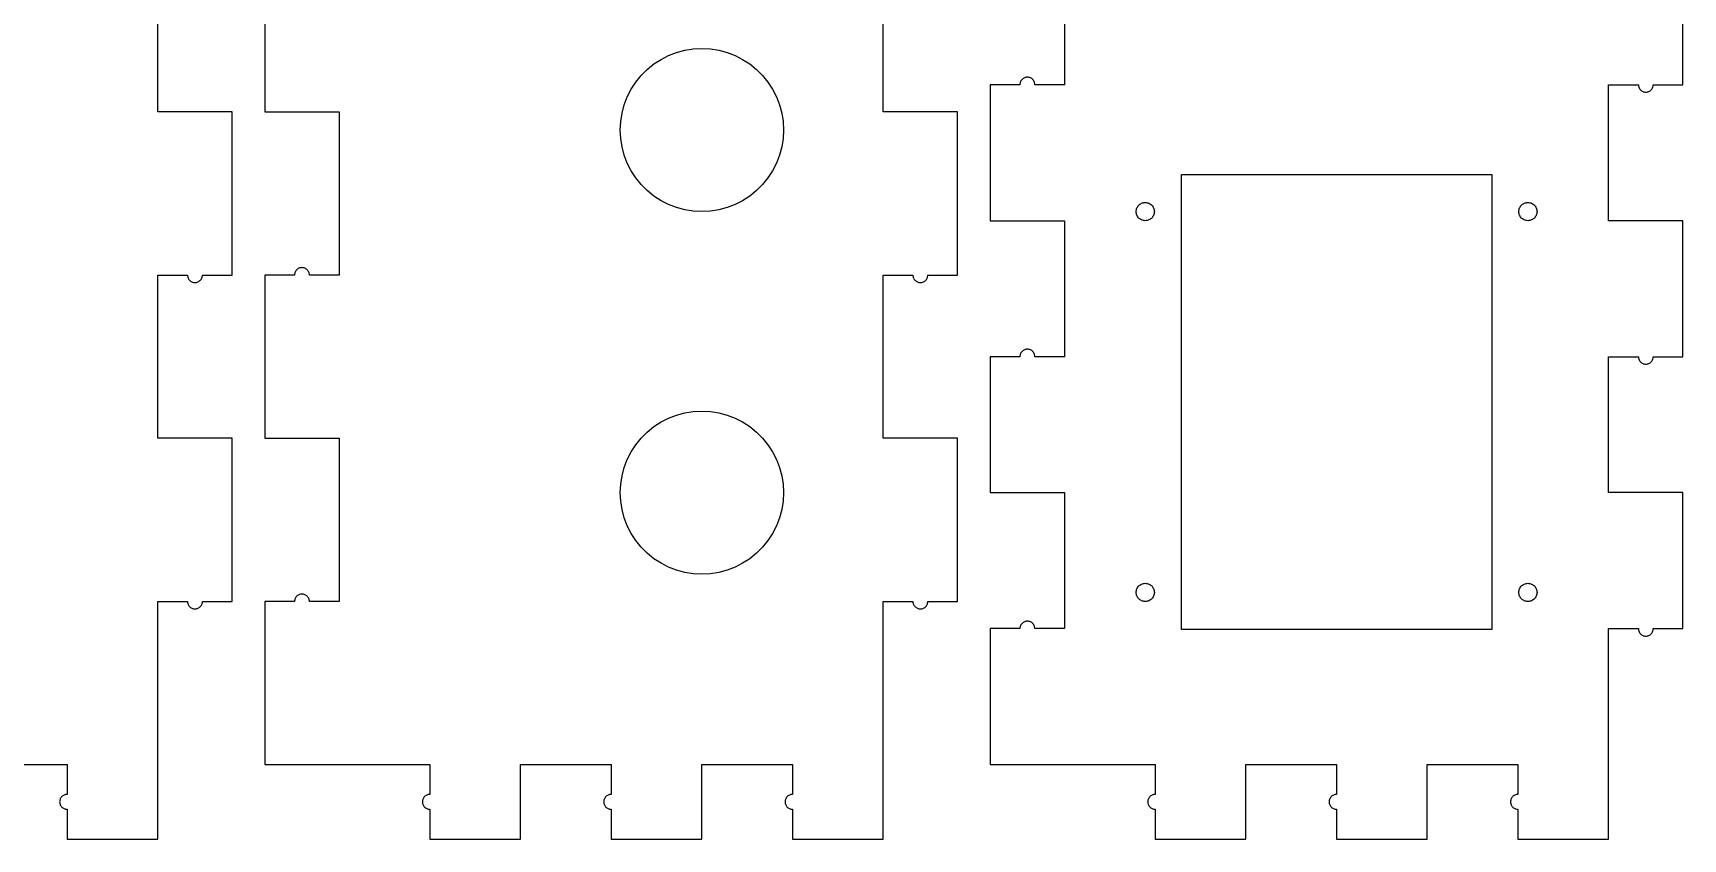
# Model space of a CAD drawing. Header units: metres. Extents: x -4 to 254, y -4 to 180.
# Drawn here: x 163.1 to 254.1, y -4.1 to 40.4 of the extents above; entities that cross this region are included whole.
import ezdxf

# ---------------------------------------------------------------- set-up
doc = ezdxf.new("R2010")
doc.units = ezdxf.units.M

msp = doc.modelspace()

# ---------------------------------------------------------------- linework, layer by layer
for p, q in [((170, 36), (170, 45)), ((175.9, 45), (175.9, 36)), ((210, 36), (210, 45)), ((220, 45), (220, 37.5)), ((254.1, 37.5), (254.1, 45)), ((198.17, 39.1109), (198.609, 39.2797)), ((198.609, 39.2797), (199.064, 39.4017)), ((199.064, 39.4017), (199.53, 39.4753)), ((199.53, 39.4753), (200, 39.5)), ((200, 39.5), (200.47, 39.4753)), ((200.47, 39.4753), (200.936, 39.4017)), ((200.936, 39.4017), (201.391, 39.2797)), ((201.391, 39.2797), (201.83, 39.1109)), ((196.656, 38.0111), (196.989, 38.3441)), ((196.989, 38.3441), (197.355, 38.6406)), ((197.355, 38.6406), (197.75, 38.8971)), ((197.75, 38.8971), (198.17, 39.1109)), ((201.83, 39.1109), (202.25, 38.8971)), ((202.25, 38.8971), (202.645, 38.6406)), ((202.645, 38.6406), (203.011, 38.3441)), ((203.011, 38.3441), (203.344, 38.0111)), ((196.103, 37.25), (196.359, 37.645)), ((196.359, 37.645), (196.656, 38.0111)), ((203.344, 38.0111), (203.641, 37.645)), ((203.641, 37.645), (203.897, 37.25)), ((217.54, 37.5), (215.9, 37.5)), ((215.9, 37.5), (215.9, 30)), ((217.542, 37.5428), (217.54, 37.5)), ((217.549, 37.5852), (217.542, 37.5428)), ((217.56, 37.6267), (217.549, 37.5852)), ((217.575, 37.6667), (217.56, 37.6267)), ((217.595, 37.705), (217.575, 37.6667)), ((217.618, 37.741), (217.595, 37.705)), ((217.645, 37.7743), (217.618, 37.741)), ((217.676, 37.8047), (217.645, 37.7743)), ((217.709, 37.8317), (217.676, 37.8047)), ((217.745, 37.8551), (217.709, 37.8317)), ((217.783, 37.8745), (217.745, 37.8551)), ((217.823, 37.8899), (217.783, 37.8745)), ((217.865, 37.901), (217.823, 37.8899)), ((217.907, 37.9077), (217.865, 37.901)), ((217.95, 37.91), (217.907, 37.9077)), ((217.993, 37.9077), (217.95, 37.91)), ((218.035, 37.901), (217.993, 37.9077)), ((218.077, 37.8899), (218.035, 37.901)), ((218.117, 37.8745), (218.077, 37.8899)), ((218.155, 37.8551), (218.117, 37.8745)), ((218.191, 37.8317), (218.155, 37.8551)), ((218.224, 37.8047), (218.191, 37.8317)), ((218.255, 37.7743), (218.224, 37.8047)), ((218.282, 37.741), (218.255, 37.7743)), ((218.305, 37.705), (218.282, 37.741)), ((218.325, 37.6667), (218.305, 37.705)), ((218.34, 37.6267), (218.325, 37.6667)), ((218.351, 37.5852), (218.34, 37.6267)), ((218.358, 37.5428), (218.351, 37.5852)), ((218.36, 37.5), (218.358, 37.5428)), ((220, 37.5), (218.36, 37.5)), ((250, 30), (250, 37.5)), ((250, 37.5), (251.64, 37.5)), ((251.64, 37.5), (251.642, 37.4572)), ((251.642, 37.4572), (251.649, 37.4148)), ((251.649, 37.4148), (251.66, 37.3733)), ((251.66, 37.3733), (251.675, 37.3333)), ((251.675, 37.3333), (251.695, 37.295)), ((252.405, 37.295), (252.425, 37.3333)), ((252.425, 37.3333), (252.44, 37.3733)), ((252.44, 37.3733), (252.451, 37.4148)), ((252.451, 37.4148), (252.458, 37.4572)), ((252.458, 37.4572), (252.46, 37.5)), ((252.46, 37.5), (254.1, 37.5)), ((195.72, 36.3906), (195.889, 36.8303)), ((195.889, 36.8303), (196.103, 37.25)), ((203.897, 37.25), (204.111, 36.8303)), ((204.111, 36.8303), (204.28, 36.3906)), ((251.695, 37.295), (251.718, 37.259)), ((251.718, 37.259), (251.745, 37.2257)), ((251.745, 37.2257), (251.776, 37.1953)), ((251.776, 37.1953), (251.809, 37.1683)), ((251.809, 37.1683), (251.845, 37.1449)), ((251.845, 37.1449), (251.883, 37.1255)), ((251.883, 37.1255), (251.923, 37.1101)), ((251.923, 37.1101), (251.965, 37.099)), ((251.965, 37.099), (252.007, 37.0923)), ((252.007, 37.0923), (252.05, 37.09)), ((252.05, 37.09), (252.093, 37.0923)), ((252.093, 37.0923), (252.135, 37.099)), ((252.135, 37.099), (252.177, 37.1101)), ((252.177, 37.1101), (252.217, 37.1255)), ((252.217, 37.1255), (252.255, 37.1449)), ((252.255, 37.1449), (252.291, 37.1683)), ((252.291, 37.1683), (252.324, 37.1953)), ((252.324, 37.1953), (252.355, 37.2257)), ((252.355, 37.2257), (252.382, 37.259)), ((252.382, 37.259), (252.405, 37.295)), ((174.1, 36), (170, 36)), ((174.1, 27), (174.1, 36)), ((175.9, 36), (180, 36)), ((180, 36), (180, 27)), ((195.525, 35.4704), (195.598, 35.9356)), ((195.598, 35.9356), (195.72, 36.3906)), ((204.28, 36.3906), (204.402, 35.9356)), ((204.402, 35.9356), (204.475, 35.4704)), ((214.1, 36), (210, 36)), ((214.1, 27), (214.1, 36)), ((195.5, 35), (195.525, 35.4704)), ((195.525, 34.5296), (195.5, 35)), ((204.475, 35.4704), (204.5, 35)), ((204.5, 35), (204.475, 34.5296)), ((195.598, 34.0644), (195.525, 34.5296)), ((195.72, 33.6094), (195.598, 34.0644)), ((204.402, 34.0644), (204.28, 33.6094)), ((204.475, 34.5296), (204.402, 34.0644)), ((195.889, 33.1697), (195.72, 33.6094)), ((196.103, 32.75), (195.889, 33.1697)), ((204.111, 33.1697), (203.897, 32.75)), ((204.28, 33.6094), (204.111, 33.1697)), ((196.359, 32.355), (196.103, 32.75)), ((196.656, 31.9889), (196.359, 32.355)), ((196.989, 31.6558), (196.656, 31.9889)), ((203.344, 31.9889), (203.011, 31.6558)), ((203.641, 32.355), (203.344, 31.9889)), ((203.897, 32.75), (203.641, 32.355)), ((226.45, 7.45), (226.45, 32.55)), ((226.45, 32.55), (243.55, 32.55)), ((243.55, 32.55), (243.55, 7.45)), ((197.355, 31.3594), (196.989, 31.6558)), ((197.75, 31.1029), (197.355, 31.3594)), ((198.17, 30.889), (197.75, 31.1029)), ((202.25, 31.1029), (201.83, 30.889)), ((202.645, 31.3594), (202.25, 31.1029)), ((203.011, 31.6558), (202.645, 31.3594)), ((224.2, 30.933), (224.247, 30.9568)), ((224.247, 30.9568), (224.296, 30.9755)), ((224.296, 30.9755), (224.346, 30.9891)), ((224.346, 30.9891), (224.398, 30.9973)), ((224.398, 30.9973), (224.45, 31)), ((224.45, 31), (224.502, 30.9973)), ((224.502, 30.9973), (224.554, 30.9891)), ((224.554, 30.9891), (224.605, 30.9755)), ((224.605, 30.9755), (224.653, 30.9568)), ((224.653, 30.9568), (224.7, 30.933)), ((245.3, 30.933), (245.347, 30.9568)), ((245.347, 30.9568), (245.395, 30.9755)), ((245.395, 30.9755), (245.446, 30.9891)), ((245.446, 30.9891), (245.498, 30.9973)), ((245.498, 30.9973), (245.55, 31)), ((245.55, 31), (245.602, 30.9973)), ((245.602, 30.9973), (245.654, 30.9891)), ((245.654, 30.9891), (245.705, 30.9755)), ((245.705, 30.9755), (245.753, 30.9568)), ((245.753, 30.9568), (245.8, 30.933)), ((198.609, 30.7202), (198.17, 30.889)), ((199.064, 30.5983), (198.609, 30.7202)), ((199.53, 30.5246), (199.064, 30.5983)), ((200, 30.5), (199.53, 30.5246)), ((200.47, 30.5246), (200, 30.5)), ((200.936, 30.5983), (200.47, 30.5246)), ((201.391, 30.7202), (200.936, 30.5983)), ((201.83, 30.889), (201.391, 30.7202)), ((223.95, 30.5), (223.953, 30.5523)), ((223.953, 30.4477), (223.95, 30.5)), ((223.953, 30.5523), (223.961, 30.6039)), ((223.961, 30.396), (223.953, 30.4477)), ((223.961, 30.6039), (223.974, 30.6545)), ((223.974, 30.3455), (223.961, 30.396)), ((223.974, 30.6545), (223.993, 30.7034)), ((223.993, 30.2966), (223.974, 30.3455)), ((223.993, 30.7034), (224.017, 30.75)), ((224.017, 30.25), (223.993, 30.2966)), ((224.017, 30.75), (224.046, 30.7939)), ((224.046, 30.2061), (224.017, 30.25)), ((224.046, 30.7939), (224.078, 30.8346)), ((224.078, 30.1654), (224.046, 30.2061)), ((224.078, 30.8346), (224.115, 30.8716)), ((224.115, 30.1284), (224.078, 30.1654)), ((224.115, 30.8716), (224.156, 30.9045)), ((224.156, 30.0955), (224.115, 30.1284)), ((224.156, 30.9045), (224.2, 30.933)), ((224.2, 30.067), (224.156, 30.0955)), ((224.247, 30.0432), (224.2, 30.067)), ((224.296, 30.0245), (224.247, 30.0432)), ((224.346, 30.0109), (224.296, 30.0245)), ((224.605, 30.0245), (224.554, 30.0109)), ((224.653, 30.0432), (224.605, 30.0245)), ((224.7, 30.067), (224.653, 30.0432)), ((224.7, 30.933), (224.744, 30.9045)), ((224.744, 30.0955), (224.7, 30.067)), ((224.744, 30.9045), (224.785, 30.8716)), ((224.785, 30.1284), (224.744, 30.0955)), ((224.785, 30.8716), (224.822, 30.8346)), ((224.822, 30.1654), (224.785, 30.1284)), ((224.822, 30.8346), (224.855, 30.7939)), ((224.855, 30.2061), (224.822, 30.1654)), ((224.855, 30.7939), (224.883, 30.75)), ((224.883, 30.25), (224.855, 30.2061)), ((224.883, 30.75), (224.907, 30.7034)), ((224.907, 30.2966), (224.883, 30.25)), ((224.907, 30.7034), (224.926, 30.6545)), ((224.926, 30.3455), (224.907, 30.2966)), ((224.926, 30.6545), (224.939, 30.6039)), ((224.939, 30.396), (224.926, 30.3455)), ((224.939, 30.6039), (224.947, 30.5523)), ((224.947, 30.4477), (224.939, 30.396)), ((224.947, 30.5523), (224.95, 30.5)), ((224.95, 30.5), (224.947, 30.4477)), ((245.05, 30.5), (245.053, 30.5523)), ((245.053, 30.4477), (245.05, 30.5)), ((245.053, 30.5523), (245.061, 30.6039)), ((245.061, 30.396), (245.053, 30.4477)), ((245.061, 30.6039), (245.074, 30.6545)), ((245.074, 30.3455), (245.061, 30.396)), ((245.074, 30.6545), (245.093, 30.7034)), ((245.093, 30.2966), (245.074, 30.3455)), ((245.093, 30.7034), (245.117, 30.75)), ((245.117, 30.25), (245.093, 30.2966)), ((245.117, 30.75), (245.145, 30.7939)), ((245.145, 30.2061), (245.117, 30.25)), ((245.145, 30.7939), (245.178, 30.8346)), ((245.178, 30.1654), (245.145, 30.2061)), ((245.178, 30.8346), (245.215, 30.8716)), ((245.215, 30.1284), (245.178, 30.1654)), ((245.215, 30.8716), (245.256, 30.9045)), ((245.256, 30.0955), (245.215, 30.1284)), ((245.256, 30.9045), (245.3, 30.933)), ((245.3, 30.067), (245.256, 30.0955)), ((245.347, 30.0432), (245.3, 30.067)), ((245.395, 30.0245), (245.347, 30.0432)), ((245.446, 30.0109), (245.395, 30.0245)), ((245.705, 30.0245), (245.654, 30.0109)), ((245.753, 30.0432), (245.705, 30.0245)), ((245.8, 30.067), (245.753, 30.0432)), ((245.8, 30.933), (245.844, 30.9045)), ((245.844, 30.0955), (245.8, 30.067)), ((245.844, 30.9045), (245.885, 30.8716)), ((245.885, 30.1284), (245.844, 30.0955)), ((245.885, 30.8716), (245.922, 30.8346)), ((245.922, 30.1654), (245.885, 30.1284)), ((245.922, 30.8346), (245.955, 30.7939)), ((245.955, 30.2061), (245.922, 30.1654)), ((245.955, 30.7939), (245.983, 30.75)), ((245.983, 30.25), (245.955, 30.2061)), ((245.983, 30.75), (246.007, 30.7034)), ((246.007, 30.2966), (245.983, 30.25)), ((246.007, 30.7034), (246.026, 30.6545)), ((246.026, 30.3455), (246.007, 30.2966)), ((246.026, 30.6545), (246.039, 30.6039)), ((246.039, 30.396), (246.026, 30.3455)), ((246.039, 30.6039), (246.047, 30.5523)), ((246.047, 30.4477), (246.039, 30.396)), ((246.047, 30.5523), (246.05, 30.5)), ((246.05, 30.5), (246.047, 30.4477)), ((215.9, 30), (220, 30)), ((220, 30), (220, 22.5)), ((224.398, 30.0027), (224.346, 30.0109)), ((224.45, 30), (224.398, 30.0027)), ((224.502, 30.0027), (224.45, 30)), ((224.554, 30.0109), (224.502, 30.0027)), ((245.498, 30.0027), (245.446, 30.0109)), ((245.55, 30), (245.498, 30.0027)), ((245.602, 30.0027), (245.55, 30)), ((245.654, 30.0109), (245.602, 30.0027)), ((254.1, 30), (250, 30)), ((254.1, 22.5), (254.1, 30)), ((177.676, 27.3047), (177.645, 27.2743)), ((177.709, 27.3317), (177.676, 27.3047)), ((177.745, 27.3551), (177.709, 27.3317)), ((177.783, 27.3745), (177.745, 27.3551)), ((177.823, 27.3899), (177.783, 27.3745)), ((177.865, 27.401), (177.823, 27.3899)), ((177.907, 27.4077), (177.865, 27.401)), ((177.95, 27.41), (177.907, 27.4077)), ((177.993, 27.4077), (177.95, 27.41)), ((178.035, 27.401), (177.993, 27.4077)), ((178.077, 27.3899), (178.035, 27.401)), ((178.117, 27.3745), (178.077, 27.3899)), ((178.155, 27.3551), (178.117, 27.3745)), ((178.191, 27.3317), (178.155, 27.3551)), ((178.224, 27.3047), (178.191, 27.3317)), ((178.255, 27.2743), (178.224, 27.3047)), ((170, 18), (170, 27)), ((170, 27), (171.64, 27)), ((171.64, 27), (171.642, 26.9572)), ((171.642, 26.9572), (171.649, 26.9148)), ((171.649, 26.9148), (171.66, 26.8733)), ((171.66, 26.8733), (171.675, 26.8333)), ((171.675, 26.8333), (171.695, 26.795)), ((171.695, 26.795), (171.718, 26.759)), ((171.718, 26.759), (171.745, 26.7257)), ((171.745, 26.7257), (171.776, 26.6953)), ((171.776, 26.6953), (171.809, 26.6683)), ((171.809, 26.6683), (171.845, 26.6449)), ((171.845, 26.6449), (171.883, 26.6255)), ((171.883, 26.6255), (171.923, 26.6101)), ((171.923, 26.6101), (171.965, 26.599)), ((171.965, 26.599), (172.007, 26.5923)), ((172.007, 26.5923), (172.05, 26.59)), ((172.05, 26.59), (172.093, 26.5923)), ((172.093, 26.5923), (172.135, 26.599)), ((172.135, 26.599), (172.177, 26.6101)), ((172.177, 26.6101), (172.217, 26.6255)), ((172.217, 26.6255), (172.255, 26.6449)), ((172.255, 26.6449), (172.291, 26.6683)), ((172.291, 26.6683), (172.324, 26.6953)), ((172.324, 26.6953), (172.355, 26.7257)), ((172.355, 26.7257), (172.382, 26.759)), ((172.382, 26.759), (172.405, 26.795)), ((172.405, 26.795), (172.425, 26.8333)), ((172.425, 26.8333), (172.44, 26.8733)), ((172.44, 26.8733), (172.451, 26.9148)), ((172.451, 26.9148), (172.458, 26.9572)), ((172.458, 26.9572), (172.46, 27)), ((172.46, 27), (174.1, 27)), ((177.54, 27), (175.9, 27)), ((175.9, 27), (175.9, 18)), ((177.542, 27.0428), (177.54, 27)), ((177.549, 27.0852), (177.542, 27.0428)), ((177.56, 27.1267), (177.549, 27.0852)), ((177.575, 27.1667), (177.56, 27.1267)), ((177.595, 27.205), (177.575, 27.1667)), ((177.618, 27.241), (177.595, 27.205)), ((177.645, 27.2743), (177.618, 27.241)), ((178.282, 27.241), (178.255, 27.2743)), ((178.305, 27.205), (178.282, 27.241)), ((178.325, 27.1667), (178.305, 27.205)), ((178.34, 27.1267), (178.325, 27.1667)), ((178.351, 27.0852), (178.34, 27.1267)), ((178.358, 27.0428), (178.351, 27.0852)), ((178.36, 27), (178.358, 27.0428)), ((180, 27), (178.36, 27)), ((210, 18), (210, 27)), ((210, 27), (211.64, 27)), ((211.64, 27), (211.642, 26.9572)), ((211.642, 26.9572), (211.649, 26.9148)), ((211.649, 26.9148), (211.66, 26.8733)), ((211.66, 26.8733), (211.675, 26.8333)), ((211.675, 26.8333), (211.695, 26.795)), ((211.695, 26.795), (211.718, 26.759)), ((211.718, 26.759), (211.745, 26.7257)), ((211.745, 26.7257), (211.776, 26.6953)), ((211.776, 26.6953), (211.809, 26.6683)), ((211.809, 26.6683), (211.845, 26.6449)), ((211.845, 26.6449), (211.883, 26.6255)), ((211.883, 26.6255), (211.923, 26.6101)), ((211.923, 26.6101), (211.965, 26.599)), ((211.965, 26.599), (212.007, 26.5923)), ((212.007, 26.5923), (212.05, 26.59)), ((212.05, 26.59), (212.093, 26.5923)), ((212.093, 26.5923), (212.135, 26.599)), ((212.135, 26.599), (212.177, 26.6101)), ((212.177, 26.6101), (212.217, 26.6255)), ((212.217, 26.6255), (212.255, 26.6449)), ((212.255, 26.6449), (212.291, 26.6683)), ((212.291, 26.6683), (212.324, 26.6953)), ((212.324, 26.6953), (212.355, 26.7257)), ((212.355, 26.7257), (212.382, 26.759)), ((212.382, 26.759), (212.405, 26.795)), ((212.405, 26.795), (212.425, 26.8333)), ((212.425, 26.8333), (212.44, 26.8733)), ((212.44, 26.8733), (212.451, 26.9148)), ((212.451, 26.9148), (212.458, 26.9572)), ((212.458, 26.9572), (212.46, 27)), ((212.46, 27), (214.1, 27)), ((217.645, 22.7743), (217.618, 22.741)), ((217.676, 22.8047), (217.645, 22.7743)), ((217.709, 22.8317), (217.676, 22.8047)), ((217.745, 22.8551), (217.709, 22.8317)), ((217.783, 22.8745), (217.745, 22.8551)), ((217.823, 22.8899), (217.783, 22.8745)), ((217.865, 22.901), (217.823, 22.8899)), ((217.907, 22.9077), (217.865, 22.901)), ((217.95, 22.91), (217.907, 22.9077)), ((217.993, 22.9077), (217.95, 22.91)), ((218.035, 22.901), (217.993, 22.9077)), ((218.077, 22.8899), (218.035, 22.901)), ((218.117, 22.8745), (218.077, 22.8899)), ((218.155, 22.8551), (218.117, 22.8745)), ((218.191, 22.8317), (218.155, 22.8551)), ((218.224, 22.8047), (218.191, 22.8317)), ((218.255, 22.7743), (218.224, 22.8047)), ((218.282, 22.741), (218.255, 22.7743)), ((217.54, 22.5), (215.9, 22.5)), ((215.9, 22.5), (215.9, 15)), ((217.542, 22.5428), (217.54, 22.5)), ((217.549, 22.5852), (217.542, 22.5428)), ((217.56, 22.6267), (217.549, 22.5852)), ((217.575, 22.6667), (217.56, 22.6267)), ((217.595, 22.705), (217.575, 22.6667)), ((217.618, 22.741), (217.595, 22.705)), ((218.305, 22.705), (218.282, 22.741)), ((218.325, 22.6667), (218.305, 22.705)), ((218.34, 22.6267), (218.325, 22.6667)), ((218.351, 22.5852), (218.34, 22.6267)), ((218.358, 22.5428), (218.351, 22.5852)), ((218.36, 22.5), (218.358, 22.5428)), ((220, 22.5), (218.36, 22.5)), ((250, 15), (250, 22.5)), ((250, 22.5), (251.64, 22.5)), ((251.64, 22.5), (251.642, 22.4572)), ((251.642, 22.4572), (251.649, 22.4148)), ((251.649, 22.4148), (251.66, 22.3733)), ((251.66, 22.3733), (251.675, 22.3333)), ((251.675, 22.3333), (251.695, 22.295)), ((251.695, 22.295), (251.718, 22.259)), ((251.718, 22.259), (251.745, 22.2257)), ((251.745, 22.2257), (251.776, 22.1953)), ((251.776, 22.1953), (251.809, 22.1683)), ((251.809, 22.1683), (251.845, 22.1449)), ((251.845, 22.1449), (251.883, 22.1255)), ((251.883, 22.1255), (251.923, 22.1101)), ((251.923, 22.1101), (251.965, 22.099)), ((251.965, 22.099), (252.007, 22.0923)), ((252.007, 22.0923), (252.05, 22.09)), ((252.05, 22.09), (252.093, 22.0923)), ((252.093, 22.0923), (252.135, 22.099)), ((252.135, 22.099), (252.177, 22.1101)), ((252.177, 22.1101), (252.217, 22.1255)), ((252.217, 22.1255), (252.255, 22.1449)), ((252.255, 22.1449), (252.291, 22.1683)), ((252.291, 22.1683), (252.324, 22.1953)), ((252.324, 22.1953), (252.355, 22.2257)), ((252.355, 22.2257), (252.382, 22.259)), ((252.382, 22.259), (252.405, 22.295)), ((252.405, 22.295), (252.425, 22.3333)), ((252.425, 22.3333), (252.44, 22.3733)), ((252.44, 22.3733), (252.451, 22.4148)), ((252.451, 22.4148), (252.458, 22.4572)), ((252.458, 22.4572), (252.46, 22.5)), ((252.46, 22.5), (254.1, 22.5)), ((197.75, 18.8971), (198.17, 19.1109)), ((198.17, 19.1109), (198.609, 19.2797)), ((198.609, 19.2797), (199.064, 19.4017)), ((199.064, 19.4017), (199.53, 19.4753)), ((199.53, 19.4753), (200, 19.5)), ((200, 19.5), (200.47, 19.4753)), ((200.47, 19.4753), (200.936, 19.4017)), ((200.936, 19.4017), (201.391, 19.2797)), ((201.391, 19.2797), (201.83, 19.1109)), ((201.83, 19.1109), (202.25, 18.8971)), ((196.656, 18.0111), (196.989, 18.3441)), ((196.989, 18.3441), (197.355, 18.6406)), ((197.355, 18.6406), (197.75, 18.8971)), ((202.25, 18.8971), (202.645, 18.6406)), ((202.645, 18.6406), (203.011, 18.3441)), ((203.011, 18.3441), (203.344, 18.0111)), ((174.1, 18), (170, 18)), ((174.1, 9), (174.1, 18)), ((175.9, 18), (180, 18)), ((180, 18), (180, 9)), ((196.103, 17.25), (196.359, 17.645)), ((196.359, 17.645), (196.656, 18.0111)), ((203.344, 18.0111), (203.641, 17.645)), ((203.641, 17.645), (203.897, 17.25)), ((214.1, 18), (210, 18)), ((214.1, 9), (214.1, 18)), ((195.598, 15.9356), (195.72, 16.3906)), ((195.72, 16.3906), (195.889, 16.8303)), ((195.889, 16.8303), (196.103, 17.25)), ((203.897, 17.25), (204.111, 16.8303)), ((204.111, 16.8303), (204.28, 16.3906)), ((204.28, 16.3906), (204.402, 15.9356)), ((195.5, 15), (195.525, 15.4704)), ((195.525, 15.4704), (195.598, 15.9356)), ((204.402, 15.9356), (204.475, 15.4704)), ((204.475, 15.4704), (204.5, 15)), ((195.525, 14.5296), (195.5, 15)), ((204.5, 15), (204.475, 14.5296)), ((215.9, 15), (220, 15)), ((220, 15), (220, 7.5)), ((254.1, 15), (250, 15)), ((254.1, 7.5), (254.1, 15)), ((195.598, 14.0644), (195.525, 14.5296)), ((195.72, 13.6094), (195.598, 14.0644)), ((204.402, 14.0644), (204.28, 13.6094)), ((204.475, 14.5296), (204.402, 14.0644)), ((195.889, 13.1697), (195.72, 13.6094)), ((196.103, 12.75), (195.889, 13.1697)), ((196.359, 12.355), (196.103, 12.75)), ((203.897, 12.75), (203.641, 12.355)), ((204.111, 13.1697), (203.897, 12.75)), ((204.28, 13.6094), (204.111, 13.1697)), ((196.656, 11.9889), (196.359, 12.355)), ((196.989, 11.6558), (196.656, 11.9889)), ((203.344, 11.9889), (203.011, 11.6558)), ((203.641, 12.355), (203.344, 11.9889)), ((197.355, 11.3594), (196.989, 11.6558)), ((197.75, 11.1029), (197.355, 11.3594)), ((198.17, 10.889), (197.75, 11.1029)), ((202.25, 11.1029), (201.83, 10.889)), ((202.645, 11.3594), (202.25, 11.1029)), ((203.011, 11.6558), (202.645, 11.3594)), ((198.609, 10.7202), (198.17, 10.889)), ((199.064, 10.5983), (198.609, 10.7202)), ((199.53, 10.5246), (199.064, 10.5983)), ((200, 10.5), (199.53, 10.5246)), ((200.47, 10.5246), (200, 10.5)), ((200.936, 10.5983), (200.47, 10.5246)), ((201.391, 10.7202), (200.936, 10.5983)), ((201.83, 10.889), (201.391, 10.7202)), ((177.56, 9.12669), (177.549, 9.08524)), ((177.575, 9.16675), (177.56, 9.12669)), ((177.595, 9.20499), (177.575, 9.16675)), ((177.618, 9.24098), (177.595, 9.20499)), ((177.645, 9.27434), (177.618, 9.24098)), ((177.676, 9.30469), (177.645, 9.27434)), ((177.709, 9.3317), (177.676, 9.30469)), ((177.745, 9.35506), (177.709, 9.3317)), ((177.783, 9.37454), (177.745, 9.35506)), ((177.823, 9.38992), (177.783, 9.37454)), ((177.865, 9.40103), (177.823, 9.38992)), ((177.907, 9.40775), (177.865, 9.40103)), ((177.95, 9.40999), (177.907, 9.40775)), ((177.993, 9.40775), (177.95, 9.40999)), ((178.035, 9.40103), (177.993, 9.40775)), ((178.077, 9.38992), (178.035, 9.40103)), ((178.117, 9.37454), (178.077, 9.38992)), ((178.155, 9.35506), (178.117, 9.37454)), ((178.191, 9.3317), (178.155, 9.35506)), ((178.224, 9.30469), (178.191, 9.3317)), ((178.255, 9.27434), (178.224, 9.30469)), ((178.282, 9.24098), (178.255, 9.27434)), ((178.305, 9.20499), (178.282, 9.24098)), ((178.325, 9.16675), (178.305, 9.20499)), ((178.34, 9.12669), (178.325, 9.16675)), ((178.351, 9.08524), (178.34, 9.12669)), ((223.95, 9.5), (223.953, 9.55226)), ((223.953, 9.44772), (223.95, 9.5)), ((223.953, 9.55226), (223.961, 9.60394)), ((223.961, 9.39604), (223.953, 9.44772)), ((223.961, 9.60394), (223.974, 9.6545)), ((223.974, 9.34549), (223.961, 9.39604)), ((223.974, 9.6545), (223.993, 9.70335)), ((223.993, 9.29663), (223.974, 9.34549)), ((223.993, 9.70335), (224.017, 9.75)), ((224.017, 9.25), (223.993, 9.29663)), ((224.017, 9.75), (224.046, 9.79388)), ((224.046, 9.2061), (224.017, 9.25)), ((224.046, 9.79388), (224.078, 9.83456)), ((224.078, 9.16542), (224.046, 9.2061)), ((224.078, 9.83456), (224.115, 9.87157)), ((224.115, 9.12842), (224.078, 9.16542)), ((224.115, 9.87157), (224.156, 9.9045)), ((224.156, 9.09549), (224.115, 9.12842)), ((224.156, 9.9045), (224.2, 9.933)), ((224.2, 9.933), (224.247, 9.95677)), ((224.247, 9.95677), (224.296, 9.97552)), ((224.296, 9.97552), (224.346, 9.98906)), ((224.346, 9.98906), (224.398, 9.99725)), ((224.398, 9.99725), (224.45, 10)), ((224.45, 10), (224.502, 9.99725)), ((224.502, 9.99725), (224.554, 9.98906)), ((224.554, 9.98906), (224.605, 9.97552)), ((224.605, 9.97552), (224.653, 9.95677)), ((224.653, 9.95677), (224.7, 9.933)), ((224.7, 9.933), (224.744, 9.9045)), ((224.744, 9.9045), (224.785, 9.87157)), ((224.785, 9.12842), (224.744, 9.09549)), ((224.785, 9.87157), (224.822, 9.83456)), ((224.822, 9.16542), (224.785, 9.12842)), ((224.822, 9.83456), (224.855, 9.79388)), ((224.855, 9.2061), (224.822, 9.16542)), ((224.855, 9.79388), (224.883, 9.75)), ((224.883, 9.25), (224.855, 9.2061)), ((224.883, 9.75), (224.907, 9.70335)), ((224.907, 9.29663), (224.883, 9.25)), ((224.907, 9.70335), (224.926, 9.6545)), ((224.926, 9.34549), (224.907, 9.29663)), ((224.926, 9.6545), (224.939, 9.60394)), ((224.939, 9.39604), (224.926, 9.34549)), ((224.939, 9.60394), (224.947, 9.55226)), ((224.947, 9.44772), (224.939, 9.39604)), ((224.947, 9.55226), (224.95, 9.5)), ((224.95, 9.5), (224.947, 9.44772)), ((245.05, 9.5), (245.053, 9.55226)), ((245.053, 9.44772), (245.05, 9.5)), ((245.053, 9.55226), (245.061, 9.60394)), ((245.061, 9.39604), (245.053, 9.44772)), ((245.061, 9.60394), (245.074, 9.6545)), ((245.074, 9.34549), (245.061, 9.39604)), ((245.074, 9.6545), (245.093, 9.70335)), ((245.093, 9.29663), (245.074, 9.34549)), ((245.093, 9.70335), (245.117, 9.75)), ((245.117, 9.25), (245.093, 9.29663)), ((245.117, 9.75), (245.145, 9.79388)), ((245.145, 9.2061), (245.117, 9.25)), ((245.145, 9.79388), (245.178, 9.83456)), ((245.178, 9.16542), (245.145, 9.2061)), ((245.178, 9.83456), (245.215, 9.87157)), ((245.215, 9.12842), (245.178, 9.16542)), ((245.215, 9.87157), (245.256, 9.9045)), ((245.256, 9.09549), (245.215, 9.12842)), ((245.256, 9.9045), (245.3, 9.933)), ((245.3, 9.933), (245.347, 9.95677)), ((245.347, 9.95677), (245.395, 9.97552)), ((245.395, 9.97552), (245.446, 9.98906)), ((245.446, 9.98906), (245.498, 9.99725)), ((245.498, 9.99725), (245.55, 10)), ((245.55, 10), (245.602, 9.99725)), ((245.602, 9.99725), (245.654, 9.98906)), ((245.654, 9.98906), (245.705, 9.97552)), ((245.705, 9.97552), (245.753, 9.95677)), ((245.753, 9.95677), (245.8, 9.933)), ((245.8, 9.933), (245.844, 9.9045)), ((245.844, 9.9045), (245.885, 9.87157)), ((245.885, 9.12842), (245.844, 9.09549)), ((245.885, 9.87157), (245.922, 9.83456)), ((245.922, 9.16542), (245.885, 9.12842)), ((245.922, 9.83456), (245.955, 9.79388)), ((245.955, 9.2061), (245.922, 9.16542)), ((245.955, 9.79388), (245.983, 9.75)), ((245.983, 9.25), (245.955, 9.2061)), ((245.983, 9.75), (246.007, 9.70335)), ((246.007, 9.29663), (245.983, 9.25)), ((246.007, 9.70335), (246.026, 9.6545)), ((246.026, 9.34549), (246.007, 9.29663)), ((246.026, 9.6545), (246.039, 9.60394)), ((246.039, 9.39604), (246.026, 9.34549)), ((246.039, 9.60394), (246.047, 9.55226)), ((246.047, 9.44772), (246.039, 9.39604)), ((246.047, 9.55226), (246.05, 9.5)), ((246.05, 9.5), (246.047, 9.44772)), ((170, -4.09999), (170, 9)), ((170, 9), (171.64, 9)), ((171.64, 9), (171.642, 8.95715)), ((171.642, 8.95715), (171.649, 8.91476)), ((171.649, 8.91476), (171.66, 8.87331)), ((171.66, 8.87331), (171.675, 8.83325)), ((171.675, 8.83325), (171.695, 8.79501)), ((171.695, 8.79501), (171.718, 8.75902)), ((171.718, 8.75902), (171.745, 8.72566)), ((171.745, 8.72566), (171.776, 8.69531)), ((171.776, 8.69531), (171.809, 8.6683)), ((171.809, 8.6683), (171.845, 8.64494)), ((171.845, 8.64494), (171.883, 8.62546)), ((171.883, 8.62546), (171.923, 8.61008)), ((171.923, 8.61008), (171.965, 8.59897)), ((171.965, 8.59897), (172.007, 8.59225)), ((172.007, 8.59225), (172.05, 8.59001)), ((172.05, 8.59001), (172.093, 8.59225)), ((172.093, 8.59225), (172.135, 8.59897)), ((172.135, 8.59897), (172.177, 8.61008)), ((172.177, 8.61008), (172.217, 8.62546)), ((172.217, 8.62546), (172.255, 8.64494)), ((172.255, 8.64494), (172.291, 8.6683)), ((172.291, 8.6683), (172.324, 8.69531)), ((172.324, 8.69531), (172.355, 8.72566)), ((172.355, 8.72566), (172.382, 8.75902)), ((172.382, 8.75902), (172.405, 8.79501)), ((172.405, 8.79501), (172.425, 8.83325)), ((172.425, 8.83325), (172.44, 8.87331)), ((172.44, 8.87331), (172.451, 8.91476)), ((172.451, 8.91476), (172.458, 8.95715)), ((172.458, 8.95715), (172.46, 9)), ((172.46, 9), (174.1, 9)), ((177.54, 9), (175.9, 9)), ((175.9, 9), (175.9, 0)), ((177.542, 9.04285), (177.54, 9)), ((177.549, 9.08524), (177.542, 9.04285)), ((178.358, 9.04285), (178.351, 9.08524)), ((178.36, 9), (178.358, 9.04285)), ((180, 9), (178.36, 9)), ((210, -4.09999), (210, 9)), ((210, 9), (211.64, 9)), ((211.64, 9), (211.642, 8.95715)), ((211.642, 8.95715), (211.649, 8.91476)), ((211.649, 8.91476), (211.66, 8.87331)), ((211.66, 8.87331), (211.675, 8.83325)), ((211.675, 8.83325), (211.695, 8.79501)), ((211.695, 8.79501), (211.718, 8.75902)), ((211.718, 8.75902), (211.745, 8.72566)), ((211.745, 8.72566), (211.776, 8.69531)), ((211.776, 8.69531), (211.809, 8.6683)), ((211.809, 8.6683), (211.845, 8.64494)), ((211.845, 8.64494), (211.883, 8.62546)), ((211.883, 8.62546), (211.923, 8.61008)), ((211.923, 8.61008), (211.965, 8.59897)), ((211.965, 8.59897), (212.007, 8.59225)), ((212.007, 8.59225), (212.05, 8.59001)), ((212.05, 8.59001), (212.093, 8.59225)), ((212.093, 8.59225), (212.135, 8.59897)), ((212.135, 8.59897), (212.177, 8.61008)), ((212.177, 8.61008), (212.217, 8.62546)), ((212.217, 8.62546), (212.255, 8.64494)), ((212.255, 8.64494), (212.291, 8.6683)), ((212.291, 8.6683), (212.324, 8.69531)), ((212.324, 8.69531), (212.355, 8.72566)), ((212.355, 8.72566), (212.382, 8.75902)), ((212.382, 8.75902), (212.405, 8.79501)), ((212.405, 8.79501), (212.425, 8.83325)), ((212.425, 8.83325), (212.44, 8.87331)), ((212.44, 8.87331), (212.451, 8.91476)), ((212.451, 8.91476), (212.458, 8.95715)), ((212.458, 8.95715), (212.46, 9)), ((212.46, 9), (214.1, 9)), ((224.2, 9.06699), (224.156, 9.09549)), ((224.247, 9.04321), (224.2, 9.06699)), ((224.296, 9.02446), (224.247, 9.04321)), ((224.346, 9.01093), (224.296, 9.02446)), ((224.398, 9.00273), (224.346, 9.01093)), ((224.45, 9), (224.398, 9.00273)), ((224.502, 9.00273), (224.45, 9)), ((224.554, 9.01093), (224.502, 9.00273)), ((224.605, 9.02446), (224.554, 9.01093)), ((224.653, 9.04321), (224.605, 9.02446)), ((224.7, 9.06699), (224.653, 9.04321)), ((224.744, 9.09549), (224.7, 9.06699)), ((245.3, 9.06699), (245.256, 9.09549)), ((245.347, 9.04321), (245.3, 9.06699)), ((245.395, 9.02446), (245.347, 9.04321)), ((245.446, 9.01093), (245.395, 9.02446)), ((245.498, 9.00273), (245.446, 9.01093)), ((245.55, 9), (245.498, 9.00273)), ((245.602, 9.00273), (245.55, 9)), ((245.654, 9.01093), (245.602, 9.00273)), ((245.705, 9.02446), (245.654, 9.01093)), ((245.753, 9.04321), (245.705, 9.02446)), ((245.8, 9.06699), (245.753, 9.04321)), ((245.844, 9.09549), (245.8, 9.06699)), ((217.54, 7.5), (215.9, 7.5)), ((215.9, 7.5), (215.9, 0)), ((217.542, 7.54285), (217.54, 7.5)), ((217.549, 7.58524), (217.542, 7.54285)), ((217.56, 7.62669), (217.549, 7.58524)), ((217.575, 7.66675), (217.56, 7.62669)), ((217.595, 7.70499), (217.575, 7.66675)), ((217.618, 7.74098), (217.595, 7.70499)), ((217.645, 7.77434), (217.618, 7.74098)), ((217.676, 7.80469), (217.645, 7.77434)), ((217.709, 7.8317), (217.676, 7.80469)), ((217.745, 7.85506), (217.709, 7.8317)), ((217.783, 7.87454), (217.745, 7.85506)), ((217.823, 7.88992), (217.783, 7.87454)), ((217.865, 7.90103), (217.823, 7.88992)), ((217.907, 7.90775), (217.865, 7.90103)), ((217.95, 7.90999), (217.907, 7.90775)), ((217.993, 7.90775), (217.95, 7.90999)), ((218.035, 7.90103), (217.993, 7.90775)), ((218.077, 7.88992), (218.035, 7.90103)), ((218.117, 7.87454), (218.077, 7.88992)), ((218.155, 7.85506), (218.117, 7.87454)), ((218.191, 7.8317), (218.155, 7.85506)), ((218.224, 7.80469), (218.191, 7.8317)), ((218.255, 7.77434), (218.224, 7.80469)), ((218.282, 7.74098), (218.255, 7.77434)), ((218.305, 7.70499), (218.282, 7.74098)), ((218.325, 7.66675), (218.305, 7.70499)), ((218.34, 7.62669), (218.325, 7.66675)), ((218.351, 7.58524), (218.34, 7.62669)), ((218.358, 7.54285), (218.351, 7.58524)), ((218.36, 7.5), (218.358, 7.54285)), ((220, 7.5), (218.36, 7.5)), ((243.55, 7.45), (226.45, 7.45)), ((250, -4.09999), (250, 7.5)), ((250, 7.5), (251.64, 7.5)), ((251.64, 7.5), (251.642, 7.45715)), ((251.642, 7.45715), (251.649, 7.41476)), ((251.649, 7.41476), (251.66, 7.37331)), ((251.66, 7.37331), (251.675, 7.33325)), ((251.675, 7.33325), (251.695, 7.29501)), ((251.695, 7.29501), (251.718, 7.25902)), ((252.382, 7.25902), (252.405, 7.29501)), ((252.405, 7.29501), (252.425, 7.33325)), ((252.425, 7.33325), (252.44, 7.37331)), ((252.44, 7.37331), (252.451, 7.41476)), ((252.451, 7.41476), (252.458, 7.45715)), ((252.458, 7.45715), (252.46, 7.5)), ((252.46, 7.5), (254.1, 7.5)), ((251.718, 7.25902), (251.745, 7.22566)), ((251.745, 7.22566), (251.776, 7.19531)), ((251.776, 7.19531), (251.809, 7.1683)), ((251.809, 7.1683), (251.845, 7.14494)), ((251.845, 7.14494), (251.883, 7.12546)), ((251.883, 7.12546), (251.923, 7.11008)), ((251.923, 7.11008), (251.965, 7.09897)), ((251.965, 7.09897), (252.007, 7.09225)), ((252.007, 7.09225), (252.05, 7.09001)), ((252.05, 7.09001), (252.093, 7.09225)), ((252.093, 7.09225), (252.135, 7.09897)), ((252.135, 7.09897), (252.177, 7.11008)), ((252.177, 7.11008), (252.217, 7.12546)), ((252.217, 7.12546), (252.255, 7.14494)), ((252.255, 7.14494), (252.291, 7.1683)), ((252.291, 7.1683), (252.324, 7.19531)), ((252.324, 7.19531), (252.355, 7.22566)), ((252.355, 7.22566), (252.382, 7.25902)), ((160, 0), (165, 0)), ((165, 0), (165, -1.63998)), ((175.9, 0), (185, 0)), ((185, 0), (185, -1.63998)), ((190, 0), (195, 0)), ((190, -4.09999), (190, 0)), ((195, 0), (195, -1.63998)), ((200, -4.09999), (200, 0)), ((200, 0), (205, 0)), ((205, 0), (205, -1.63998)), ((215.9, 0), (225, 0)), ((225, 0), (225, -1.63998)), ((230, 0), (235, 0)), ((230, -4.09999), (230, 0)), ((235, 0), (235, -1.63998)), ((240, -4.09999), (240, 0)), ((240, 0), (245, 0)), ((245, 0), (245, -1.63998)), ((164.668, -1.80899), (164.645, -1.84499)), ((164.695, -1.77565), (164.668, -1.80899)), ((164.726, -1.7453), (164.695, -1.77565)), ((164.759, -1.71829), (164.726, -1.7453)), ((164.795, -1.69492), (164.759, -1.71829)), ((164.833, -1.67543), (164.795, -1.69492)), ((164.873, -1.66005), (164.833, -1.67543)), ((164.915, -1.64894), (164.873, -1.66005)), ((164.957, -1.64223), (164.915, -1.64894)), ((165, -1.63998), (164.957, -1.64223)), ((184.668, -1.80899), (184.645, -1.84499)), ((184.695, -1.77565), (184.668, -1.80899)), ((184.726, -1.7453), (184.695, -1.77565)), ((184.759, -1.71829), (184.726, -1.7453)), ((184.795, -1.69492), (184.759, -1.71829)), ((184.833, -1.67543), (184.795, -1.69492)), ((184.873, -1.66005), (184.833, -1.67543)), ((184.915, -1.64894), (184.873, -1.66005)), ((184.957, -1.64223), (184.915, -1.64894)), ((185, -1.63998), (184.957, -1.64223)), ((194.668, -1.80899), (194.645, -1.84499)), ((194.695, -1.77565), (194.668, -1.80899)), ((194.726, -1.7453), (194.695, -1.77565)), ((194.759, -1.71829), (194.726, -1.7453)), ((194.795, -1.69492), (194.759, -1.71829)), ((194.833, -1.67543), (194.795, -1.69492)), ((194.873, -1.66005), (194.833, -1.67543)), ((194.915, -1.64894), (194.873, -1.66005)), ((194.957, -1.64223), (194.915, -1.64894)), ((195, -1.63998), (194.957, -1.64223)), ((204.668, -1.80899), (204.645, -1.84499)), ((204.695, -1.77565), (204.668, -1.80899)), ((204.726, -1.7453), (204.695, -1.77565)), ((204.759, -1.71829), (204.726, -1.7453)), ((204.795, -1.69492), (204.759, -1.71829)), ((204.833, -1.67543), (204.795, -1.69492)), ((204.873, -1.66005), (204.833, -1.67543)), ((204.915, -1.64894), (204.873, -1.66005)), ((204.957, -1.64223), (204.915, -1.64894)), ((205, -1.63998), (204.957, -1.64223)), ((224.668, -1.80899), (224.645, -1.84499)), ((224.695, -1.77565), (224.668, -1.80899)), ((224.726, -1.7453), (224.695, -1.77565)), ((224.759, -1.71829), (224.726, -1.7453)), ((224.795, -1.69492), (224.759, -1.71829)), ((224.833, -1.67543), (224.795, -1.69492)), ((224.873, -1.66005), (224.833, -1.67543)), ((224.915, -1.64894), (224.873, -1.66005)), ((224.957, -1.64223), (224.915, -1.64894)), ((225, -1.63998), (224.957, -1.64223)), ((234.668, -1.80899), (234.645, -1.84499)), ((234.695, -1.77565), (234.668, -1.80899)), ((234.726, -1.7453), (234.695, -1.77565)), ((234.759, -1.71829), (234.726, -1.7453)), ((234.795, -1.69492), (234.759, -1.71829)), ((234.833, -1.67543), (234.795, -1.69492)), ((234.873, -1.66005), (234.833, -1.67543)), ((234.915, -1.64894), (234.873, -1.66005)), ((234.957, -1.64223), (234.915, -1.64894)), ((235, -1.63998), (234.957, -1.64223)), ((244.668, -1.80899), (244.645, -1.84499)), ((244.695, -1.77565), (244.668, -1.80899)), ((244.726, -1.7453), (244.695, -1.77565)), ((244.759, -1.71829), (244.726, -1.7453)), ((244.795, -1.69492), (244.759, -1.71829)), ((244.833, -1.67543), (244.795, -1.69492)), ((244.873, -1.66005), (244.833, -1.67543)), ((244.915, -1.64894), (244.873, -1.66005)), ((244.957, -1.64223), (244.915, -1.64894)), ((245, -1.63998), (244.957, -1.64223)), ((164.592, -2.00713), (164.59, -2.04999)), ((164.59, -2.04999), (164.592, -2.09285)), ((164.599, -1.96474), (164.592, -2.00713)), ((164.592, -2.09285), (164.599, -2.13522)), ((164.61, -1.92329), (164.599, -1.96474)), ((164.599, -2.13522), (164.61, -2.17668)), ((164.625, -1.88322), (164.61, -1.92329)), ((164.61, -2.17668), (164.625, -2.21675)), ((164.645, -1.84499), (164.625, -1.88322)), ((164.625, -2.21675), (164.645, -2.25499)), ((164.645, -2.25499), (164.668, -2.29099)), ((164.668, -2.29099), (164.695, -2.32433)), ((164.695, -2.32433), (164.726, -2.35468)), ((164.726, -2.35468), (164.759, -2.38168)), ((164.759, -2.38168), (164.795, -2.40506)), ((164.795, -2.40506), (164.833, -2.42455)), ((164.833, -2.42455), (164.873, -2.43993)), ((164.873, -2.43993), (164.915, -2.45102)), ((164.915, -2.45102), (164.957, -2.45773)), ((164.957, -2.45773), (165, -2.45999)), ((165, -2.45999), (165, -4.09999)), ((184.592, -2.00713), (184.59, -2.04999)), ((184.59, -2.04999), (184.592, -2.09285)), ((184.599, -1.96474), (184.592, -2.00713)), ((184.592, -2.09285), (184.599, -2.13522)), ((184.61, -1.92329), (184.599, -1.96474)), ((184.599, -2.13522), (184.61, -2.17668)), ((184.625, -1.88322), (184.61, -1.92329)), ((184.61, -2.17668), (184.625, -2.21675)), ((184.645, -1.84499), (184.625, -1.88322)), ((184.625, -2.21675), (184.645, -2.25499)), ((184.645, -2.25499), (184.668, -2.29099)), ((184.668, -2.29099), (184.695, -2.32433)), ((184.695, -2.32433), (184.726, -2.35468)), ((184.726, -2.35468), (184.759, -2.38168)), ((184.759, -2.38168), (184.795, -2.40506)), ((184.795, -2.40506), (184.833, -2.42455)), ((184.833, -2.42455), (184.873, -2.43993)), ((184.873, -2.43993), (184.915, -2.45102)), ((184.915, -2.45102), (184.957, -2.45773)), ((184.957, -2.45773), (185, -2.45999)), ((185, -2.45999), (185, -4.09999)), ((194.592, -2.00713), (194.59, -2.04999)), ((194.59, -2.04999), (194.592, -2.09285)), ((194.599, -1.96474), (194.592, -2.00713)), ((194.592, -2.09285), (194.599, -2.13522)), ((194.61, -1.92329), (194.599, -1.96474)), ((194.599, -2.13522), (194.61, -2.17668)), ((194.625, -1.88322), (194.61, -1.92329)), ((194.61, -2.17668), (194.625, -2.21675)), ((194.645, -1.84499), (194.625, -1.88322)), ((194.625, -2.21675), (194.645, -2.25499)), ((194.645, -2.25499), (194.668, -2.29099)), ((194.668, -2.29099), (194.695, -2.32433)), ((194.695, -2.32433), (194.726, -2.35468)), ((194.726, -2.35468), (194.759, -2.38168)), ((194.759, -2.38168), (194.795, -2.40506)), ((194.795, -2.40506), (194.833, -2.42455)), ((194.833, -2.42455), (194.873, -2.43993)), ((194.873, -2.43993), (194.915, -2.45102)), ((194.915, -2.45102), (194.957, -2.45773)), ((194.957, -2.45773), (195, -2.45999)), ((195, -2.45999), (195, -4.09999)), ((204.592, -2.00713), (204.59, -2.04999)), ((204.59, -2.04999), (204.592, -2.09285)), ((204.599, -1.96474), (204.592, -2.00713)), ((204.592, -2.09285), (204.599, -2.13522)), ((204.61, -1.92329), (204.599, -1.96474)), ((204.599, -2.13522), (204.61, -2.17668)), ((204.625, -1.88322), (204.61, -1.92329)), ((204.61, -2.17668), (204.625, -2.21675)), ((204.645, -1.84499), (204.625, -1.88322)), ((204.625, -2.21675), (204.645, -2.25499)), ((204.645, -2.25499), (204.668, -2.29099)), ((204.668, -2.29099), (204.695, -2.32433)), ((204.695, -2.32433), (204.726, -2.35468)), ((204.726, -2.35468), (204.759, -2.38168)), ((204.759, -2.38168), (204.795, -2.40506)), ((204.795, -2.40506), (204.833, -2.42455)), ((204.833, -2.42455), (204.873, -2.43993)), ((204.873, -2.43993), (204.915, -2.45102)), ((204.915, -2.45102), (204.957, -2.45773)), ((204.957, -2.45773), (205, -2.45999)), ((205, -2.45999), (205, -4.09999)), ((224.592, -2.00713), (224.59, -2.04999)), ((224.59, -2.04999), (224.592, -2.09285)), ((224.599, -1.96474), (224.592, -2.00713)), ((224.592, -2.09285), (224.599, -2.13522)), ((224.61, -1.92329), (224.599, -1.96474)), ((224.599, -2.13522), (224.61, -2.17668)), ((224.625, -1.88322), (224.61, -1.92329)), ((224.61, -2.17668), (224.625, -2.21675)), ((224.645, -1.84499), (224.625, -1.88322)), ((224.625, -2.21675), (224.645, -2.25499)), ((224.645, -2.25499), (224.668, -2.29099)), ((224.668, -2.29099), (224.695, -2.32433)), ((224.695, -2.32433), (224.726, -2.35468)), ((224.726, -2.35468), (224.759, -2.38168)), ((224.759, -2.38168), (224.795, -2.40506)), ((224.795, -2.40506), (224.833, -2.42455)), ((224.833, -2.42455), (224.873, -2.43993)), ((224.873, -2.43993), (224.915, -2.45102)), ((224.915, -2.45102), (224.957, -2.45773)), ((224.957, -2.45773), (225, -2.45999)), ((225, -2.45999), (225, -4.09999)), ((234.592, -2.00713), (234.59, -2.04999)), ((234.59, -2.04999), (234.592, -2.09285)), ((234.599, -1.96474), (234.592, -2.00713)), ((234.592, -2.09285), (234.599, -2.13522)), ((234.61, -1.92329), (234.599, -1.96474)), ((234.599, -2.13522), (234.61, -2.17668)), ((234.625, -1.88322), (234.61, -1.92329)), ((234.61, -2.17668), (234.625, -2.21675)), ((234.645, -1.84499), (234.625, -1.88322)), ((234.625, -2.21675), (234.645, -2.25499)), ((234.645, -2.25499), (234.668, -2.29099)), ((234.668, -2.29099), (234.695, -2.32433)), ((234.695, -2.32433), (234.726, -2.35468)), ((234.726, -2.35468), (234.759, -2.38168)), ((234.759, -2.38168), (234.795, -2.40506)), ((234.795, -2.40506), (234.833, -2.42455)), ((234.833, -2.42455), (234.873, -2.43993)), ((234.873, -2.43993), (234.915, -2.45102)), ((234.915, -2.45102), (234.957, -2.45773)), ((234.957, -2.45773), (235, -2.45999)), ((235, -2.45999), (235, -4.09999)), ((244.592, -2.00713), (244.59, -2.04999)), ((244.59, -2.04999), (244.592, -2.09285)), ((244.599, -1.96474), (244.592, -2.00713)), ((244.592, -2.09285), (244.599, -2.13522)), ((244.61, -1.92329), (244.599, -1.96474)), ((244.599, -2.13522), (244.61, -2.17668)), ((244.625, -1.88322), (244.61, -1.92329)), ((244.61, -2.17668), (244.625, -2.21675)), ((244.645, -1.84499), (244.625, -1.88322)), ((244.625, -2.21675), (244.645, -2.25499)), ((244.645, -2.25499), (244.668, -2.29099)), ((244.668, -2.29099), (244.695, -2.32433)), ((244.695, -2.32433), (244.726, -2.35468)), ((244.726, -2.35468), (244.759, -2.38168)), ((244.759, -2.38168), (244.795, -2.40506)), ((244.795, -2.40506), (244.833, -2.42455)), ((244.833, -2.42455), (244.873, -2.43993)), ((244.873, -2.43993), (244.915, -2.45102)), ((244.915, -2.45102), (244.957, -2.45773)), ((244.957, -2.45773), (245, -2.45999)), ((245, -2.45999), (245, -4.09999)), ((165, -4.09999), (170, -4.09999)), ((185, -4.09999), (190, -4.09999)), ((195, -4.09999), (200, -4.09999)), ((205, -4.09999), (210, -4.09999)), ((225, -4.09999), (230, -4.09999)), ((235, -4.09999), (240, -4.09999)), ((245, -4.09999), (250, -4.09999))]:
    msp.add_line(p, q)

doc.saveas('drawing.dxf')
